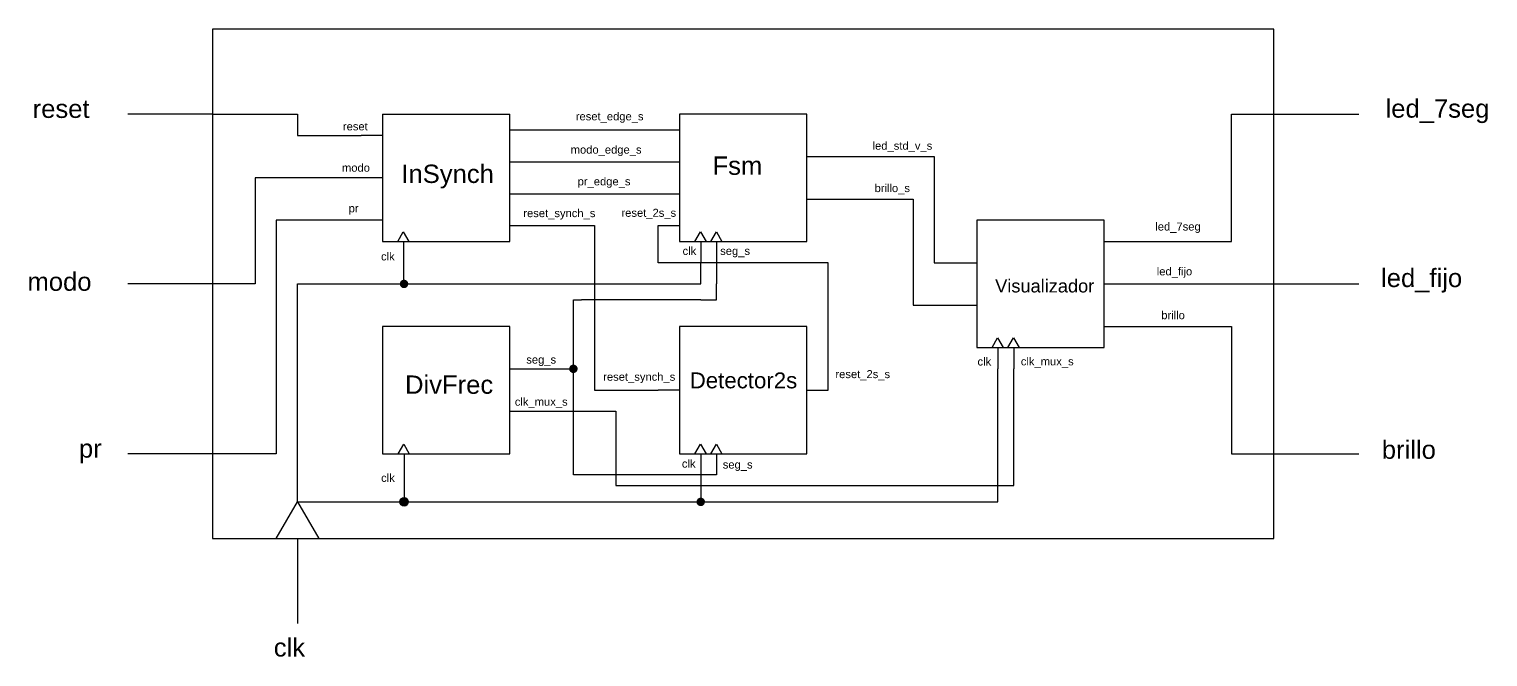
# Model space of a CAD drawing. Header units: millimetres. Extents: x 723 to 48489, y -1957 to 5497.
# Drawn here: x 723 to 17904, y -1895 to 5497 of the extents above; entities that cross this region are included whole.
import ezdxf

# ---------------------------------------------------------------- set-up
doc = ezdxf.new("R2010")
doc.units = ezdxf.units.MM
doc.layers.add('clk', color=150, linetype='Continuous')
doc.layers.add('intermedia', color=40, linetype='Continuous')
doc.styles.get("Standard").update_dxf_attribs({"font": 'arial.ttf'})

msp = doc.modelspace()

# ---------------------------------------------------------------- hatches: boundary and pattern name
at = {"layer": 'clk'}
h = msp.add_hatch(color=256, dxfattribs=at)
h.dxf.hatch_style = 1
h.paths.add_polyline_path([(5188, 2497), (5088, 2497, 1)])
h.paths.add_polyline_path([(5138, 2547), (5138, 2497), (5188, 2497, 0.414214)])
h.paths.add_polyline_path([(5138, 2547, 0.414214), (5088, 2497), (5138, 2497)])
h = msp.add_hatch(color=256, dxfattribs=at)
h.dxf.hatch_style = 1
h.paths.add_polyline_path([(7183, 1497), (7083, 1497, 1)])
h.paths.add_polyline_path([(7133, 1547), (7133, 1497), (7183, 1497, 0.414214)])
h.paths.add_polyline_path([(7133, 1547, 0.414214), (7083, 1497), (7133, 1497)])
h = msp.add_hatch(color=256, dxfattribs=at)
h.dxf.hatch_style = 1
h.paths.add_polyline_path([(5188, -70), (5088, -70, 1)])
h.paths.add_polyline_path([(5138, -20), (5138, -70), (5188, -70, 0.414214)])
h.paths.add_polyline_path([(5138, -20, 0.414214), (5088, -70), (5138, -70)])
h = msp.add_hatch(color=256, dxfattribs=at)
h.dxf.hatch_style = 1
h.paths.add_polyline_path([(8683, -70), (8583, -70, 1)])
h.paths.add_polyline_path([(8633, -20), (8633, -70), (8683, -70, 0.414214)])
h.paths.add_polyline_path([(8633, -20, 0.414214), (8583, -70), (8633, -70)])

# ---------------------------------------------------------------- linework, layer by layer
for p, q in [((2883, 5497), (2883, -503)), ((15383, 5497), (2883, 5497)), ((15383, -503), (15383, 5497)), ((2883, 4497), (1883, 4497)), ((2883, 4497), (3883, 4497)), ((3883, 4497), (3883, 4247)), ((4883, 4497), (4883, 2997)), ((4883, 4497), (6383, 4497)), ((6383, 2997), (6383, 4497)), ((8383, 4497), (8383, 2997)), ((9883, 4497), (8383, 4497)), ((9883, 2997), (9883, 4497)), ((14883, 2997), (14883, 4497)), ((14883, 4497), (15383, 4497)), ((15383, 4497), (16383, 4497)), ((3883, 4247), (4633, 4247)), ((4883, 4247), (4633, 4247)), ((3633, 3747), (3383, 3747)), ((3383, 3747), (3383, 2497)), ((3883, 3747), (3633, 3747)), ((4633, 3747), (3883, 3747)), ((4883, 3747), (4633, 3747)), ((4633, 3247), (3633, 3247)), ((3633, 3247), (3633, 497)), ((4883, 3247), (4633, 3247)), ((11883, 3247), (11883, 1747)), ((13383, 3247), (11883, 3247)), ((13383, 1747), (13383, 3247)), ((4883, 2997), (6383, 2997)), ((8383, 2997), (9883, 2997)), ((13383, 2997), (13633, 2997)), ((13633, 2997), (14883, 2997)), ((2883, 2497), (1883, 2497)), ((3383, 2497), (2883, 2497)), ((13383, 2497), (13633, 2497)), ((13633, 2497), (15383, 2497)), ((15383, 2497), (16383, 2497)), ((4883, 1997), (4883, 497)), ((6383, 1997), (4883, 1997)), ((6383, 497), (6383, 1997)), ((8383, 1997), (8383, 497)), ((9883, 1997), (8383, 1997)), ((9883, 497), (9883, 1997)), ((13383, 1997), (13633, 1997)), ((13633, 1997), (14883, 1997)), ((14883, 1997), (14883, 497)), ((11883, 1747), (13383, 1747)), ((2883, 497), (1883, 497)), ((3633, 497), (2883, 497)), ((4883, 497), (6383, 497)), ((8383, 497), (9883, 497)), ((14883, 497), (15383, 497)), ((15383, 497), (16383, 497)), ((2883, -503), (15383, -503))]:
    msp.add_line(p, q)
for p, q in [((5064, 2997), (5129, 3111)), ((5129, 3111), (5195, 2997)), ((8564, 2997), (8629, 3111)), ((8629, 3111), (8695, 2997)), ((8751, 2997), (8817, 3111)), ((8817, 3111), (8883, 2997)), ((5133, 2997), (5133, 2747)), ((8633, 2997), (8633, 2747)), ((8820, 2997), (8820, 2747)), ((5133, 2747), (5133, 2497)), ((8633, 2497), (8633, 2747)), ((8820, 2747), (8820, 2497)), ((3883, -70), (3883, 2497)), ((3883, 2497), (8633, 2497)), ((8820, 2310), (8820, 2497)), ((7133, 1497), (7133, 2310)), ((7133, 2310), (7227, 2310)), ((8633, 2310), (7227, 2310)), ((8633, 2310), (8820, 2310)), ((12064, 1747), (12129, 1861)), ((12129, 1861), (12195, 1747)), ((12133, 1747), (12133, 1497)), ((12251, 1747), (12317, 1861)), ((12317, 1861), (12383, 1747)), ((12320, 1747), (12320, 1497)), ((6383, 1497), (6633, 1497)), ((6633, 1497), (7133, 1497)), ((7133, 247), (7133, 1497)), ((12133, -70), (12133, 1497)), ((12320, 122), (12320, 1497)), ((6383, 997), (6633, 997)), ((6633, 997), (7383, 997)), ((7383, 997), (7633, 997)), ((7633, 997), (7633, 122)), ((5069, 497), (5134, 611)), ((5134, 611), (5200, 497)), ((8564, 497), (8629, 611)), ((8629, 611), (8695, 497)), ((8751, 497), (8817, 611)), ((8817, 611), (8883, 497)), ((5138, 497), (5138, 247)), ((8633, 497), (8633, 247)), ((8820, 497), (8820, 247)), ((5138, 247), (5138, -70)), ((8820, 247), (7133, 247)), ((8633, 247), (8633, -70)), ((7633, 122), (12320, 122)), ((3633, -503), (3883, -70)), ((3883, -70), (4133, -503)), ((3883, -70), (12133, -70)), ((3883, -503), (3883, -1503))]:
    msp.add_line(p, q, dxfattribs=at)
msp.add_circle((5138, -70), 50, dxfattribs=at)
at = {"layer": 'intermedia'}
for p, q in [((6383, 4310), (6633, 4310)), ((6633, 4310), (8133, 4310)), ((8133, 4310), (8383, 4310)), ((9883, 3997), (10133, 3997)), ((10133, 3997), (11383, 3997)), ((11383, 3997), (11383, 2747)), ((6383, 3935), (6633, 3935)), ((6633, 3935), (8133, 3935)), ((8133, 3935), (8383, 3935)), ((6383, 3560), (6633, 3560)), ((6633, 3560), (8133, 3560)), ((8133, 3560), (8383, 3560)), ((9883, 3497), (10133, 3497)), ((10133, 3497), (11133, 3497)), ((11133, 3497), (11133, 2247)), ((6383, 3185), (6633, 3185)), ((6633, 3185), (7133, 3185)), ((7133, 3185), (7383, 3185)), ((7383, 3185), (7383, 1247)), ((8133, 3185), (8383, 3185)), ((8133, 2747), (8133, 3185)), ((10133, 2747), (8133, 2747)), ((10133, 1247), (10133, 2747)), ((11383, 2747), (11633, 2747)), ((11633, 2747), (11883, 2747)), ((11133, 2247), (11633, 2247)), ((11633, 2247), (11883, 2247)), ((7383, 1247), (8133, 1247)), ((8383, 1247), (8133, 1247)), ((9883, 1247), (10133, 1247))]:
    msp.add_line(p, q, dxfattribs=at)

# ---------------------------------------------------------------- texts
at = {"attachment_point": 1}
for s, width, gutter_width, insert, char_height in [('reset', 900.33, 1079, (764, 4668), 215.8), ('led_7seg', 900.33, 1079, (16699, 4671), 215.8), ('reset', 393.3, 471, (4418, 4400), 94.3), ('Fsm', 900.33, 1079, (8772, 3998), 215.8), ('modo', 393.3, 471, (4407, 3913), 94.3), ('InSynch', 900.33, 1079, (5107, 3902), 215.8), ('pr', 393.3, 471, (4486, 3435), 94.3), ('led_7seg', 393.3, 471, (13987, 3220), 94.3), ('modo', 900.33, 1079, (703, 2632), 215.8), ('led_fijo', 393.3, 471, (14004, 2692), 94.3), ('led_fijo', 900.33, 1079, (16646, 2676), 215.8), ('Visualizador', 639.56, 767, (12101, 2550), 153.32), ('brillo', 393.3, 471, (14057, 2176), 94.3), ('DivFrec', 900.33, 1079, (5150, 1419), 215.8), ('Detector2s', 782.26, 938, (8503, 1455), 187.5), ('pr', 900.33, 1079, (1309, 667), 215.8), ('brillo', 900.33, 1079, (16655, 653), 215.8)]:
    msp.add_mtext_dynamic_manual_height_columns(s, width=width, gutter_width=gutter_width, heights=[0], dxfattribs=dict(at, insert=insert, char_height=char_height))
at = {"layer": 'clk', "attachment_point": 1}
for s, width, gutter_width, insert, char_height in [('clk', 393.3, 471, (8419, 2933), 94.3), ('clk', 393.3, 471, (4867, 2868), 94.3), ('seg_s', 393.3, 471, (8862, 2933), 94.3), ('seg_s', 393.3, 471, (6578, 1653), 94.3), ('clk', 393.3, 471, (11893, 1630), 94.3), ('clk_mux_s', 393.3, 471, (12403, 1632), 94.3), ('clk_mux_s', 393.3, 471, (6443, 1157), 94.3), ('clk', 393.3, 471, (8411, 428), 94.3), ('seg_s', 393.3, 471, (8892, 417), 94.3), ('clk', 393.3, 471, (4868, 260), 94.3), ('clk', 900.33, 1079, (3604, -1676), 215.8)]:
    msp.add_mtext_dynamic_manual_height_columns(s, width=width, gutter_width=gutter_width, heights=[0], dxfattribs=dict(at, insert=insert, char_height=char_height))
at = {"layer": 'intermedia', "attachment_point": 1}
for s, width, heights, insert, char_height in [('reset_edge_s', 393.3, [0], (7161, 4518), 94.29), ('modo_edge_s', 393.3, [0], (7101, 4126), 94.29), ('led_std_v_s', 295.55, [120], (10657, 4172), 94.29), ('pr_edge_s', 393.3, [0], (7183, 3752), 94.3), ('brillo_s', 393.3, [0], (10680, 3673), 94.3), ('reset_synch_s', 393.3, [0], (6543, 3378), 94.29), ('reset_2s_s', 393.3, [0], (7699, 3382), 94.3), ('reset_synch_s', 393.3, [0], (7484, 1451), 94.29), ('reset_2s_s', 393.3, [0], (10219, 1482), 94.3)]:
    msp.add_mtext_dynamic_manual_height_columns(s, width=width, gutter_width=471, heights=heights, dxfattribs=dict(at, insert=insert, char_height=char_height))

doc.saveas('drawing.dxf')
